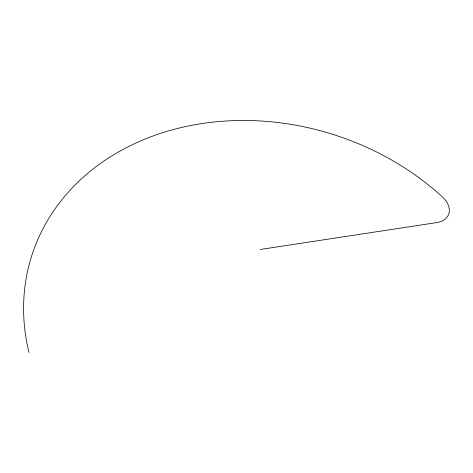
<?xml version="1.0" encoding="UTF-8"?>
<svg xmlns="http://www.w3.org/2000/svg" width="473" height="473" viewBox="0 0 473 473"><rect width="100%" height="100%" fill="white"/><g stroke="black" fill="none" stroke-linecap="round" stroke-linejoin="round"><path stroke-width="0.71" d="M260.251 249.49L436.804 222.582A23.295 15.857 22.8 0 0 442.432 196.928A250.82 206.932 17.5 0 0 150.946 136.756A250.82 206.932 17.5 0 0 28.977 352.533"/></g></svg>
